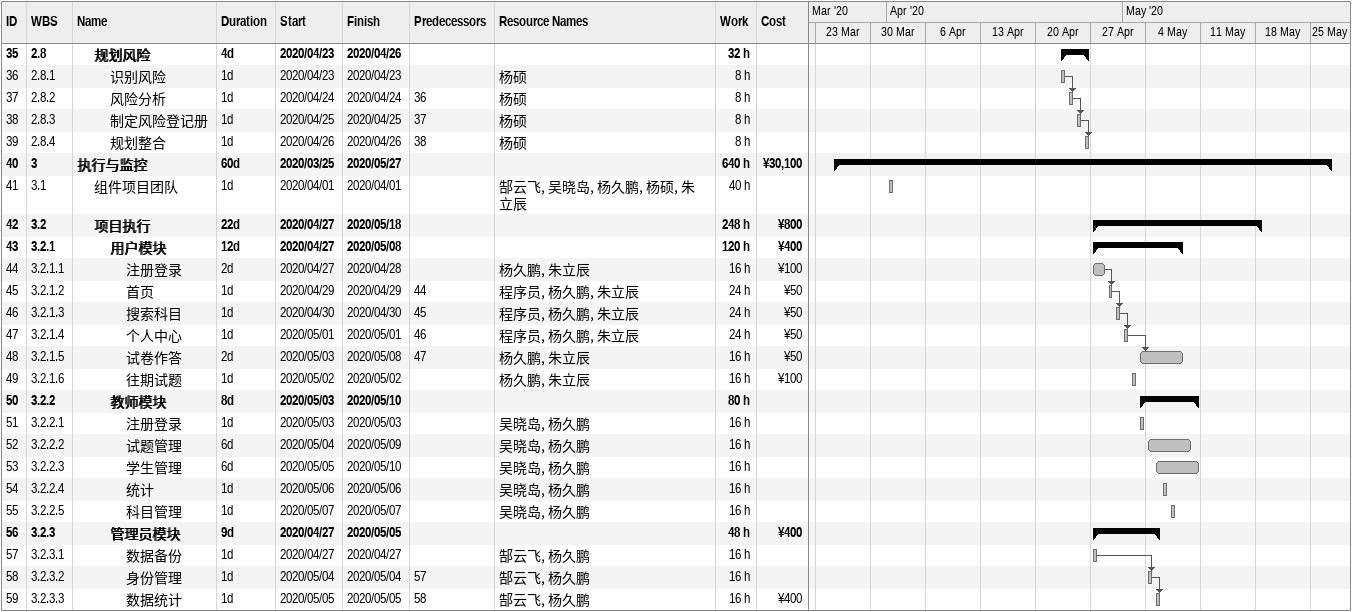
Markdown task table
| ID | WBS | Task | Duration | Start | Finish | Predecessors | Resources | Work (h) | Cost (¥) |
|---|---|---|---|---|---|---|---|---|---|
| 35 | 2.8 | **规划风险** | 4d | 2020-04-23 | 2020-04-26 |  |  | 32 |  |
| 36 | 2.8.1 | 识别风险 | 1d | 2020-04-23 | 2020-04-23 |  | 杨硕 | 8 |  |
| 37 | 2.8.2 | 风险分析 | 1d | 2020-04-24 | 2020-04-24 | 36 | 杨硕 | 8 |  |
| 38 | 2.8.3 | 制定风险登记册 | 1d | 2020-04-25 | 2020-04-25 | 37 | 杨硕 | 8 |  |
| 39 | 2.8.4 | 规划整合 | 1d | 2020-04-26 | 2020-04-26 | 38 | 杨硕 | 8 |  |
| 40 | 3 | **执行与监控** | 60d | 2020-03-25 | 2020-05-27 |  |  | 640 | 30100 |
| 41 | 3.1 | 组件项目团队 | 1d | 2020-04-01 | 2020-04-01 |  | 郜云飞, 吴晓岛, 杨久鹏, 杨硕, 朱立辰 | 40 |  |
| 42 | 3.2 | **项目执行** | 22d | 2020-04-27 | 2020-05-18 |  |  | 248 | 800 |
| 43 | 3.2.1 | **用户模块** | 12d | 2020-04-27 | 2020-05-08 |  |  | 120 | 400 |
| 44 | 3.2.1.1 | 注册登录 | 2d | 2020-04-27 | 2020-04-28 |  | 杨久鹏, 朱立辰 | 16 | 100 |
| 45 | 3.2.1.2 | 首页 | 1d | 2020-04-29 | 2020-04-29 | 44 | 程序员, 杨久鹏, 朱立辰 | 24 | 50 |
| 46 | 3.2.1.3 | 搜索科目 | 1d | 2020-04-30 | 2020-04-30 | 45 | 程序员, 杨久鹏, 朱立辰 | 24 | 50 |
| 47 | 3.2.1.4 | 个人中心 | 1d | 2020-05-01 | 2020-05-01 | 46 | 程序员, 杨久鹏, 朱立辰 | 24 | 50 |
| 48 | 3.2.1.5 | 试卷作答 | 2d | 2020-05-03 | 2020-05-08 | 47 | 杨久鹏, 朱立辰 | 16 | 50 |
| 49 | 3.2.1.6 | 往期试题 | 1d | 2020-05-02 | 2020-05-02 |  | 杨久鹏, 朱立辰 | 16 | 100 |
| 50 | 3.2.2 | **教师模块** | 8d | 2020-05-03 | 2020-05-10 |  |  | 80 |  |
| 51 | 3.2.2.1 | 注册登录 | 1d | 2020-05-03 | 2020-05-03 |  | 吴晓岛, 杨久鹏 | 16 |  |
| 52 | 3.2.2.2 | 试题管理 | 6d | 2020-05-04 | 2020-05-09 |  | 吴晓岛, 杨久鹏 | 16 |  |
| 53 | 3.2.2.3 | 学生管理 | 6d | 2020-05-05 | 2020-05-10 |  | 吴晓岛, 杨久鹏 | 16 |  |
| 54 | 3.2.2.4 | 统计 | 1d | 2020-05-06 | 2020-05-06 |  | 吴晓岛, 杨久鹏 | 16 |  |
| 55 | 3.2.2.5 | 科目管理 | 1d | 2020-05-07 | 2020-05-07 |  | 吴晓岛, 杨久鹏 | 16 |  |
| 56 | 3.2.3 | **管理员模块** | 9d | 2020-04-27 | 2020-05-05 |  |  | 48 | 400 |
| 57 | 3.2.3.1 | 数据备份 | 1d | 2020-04-27 | 2020-04-27 |  | 郜云飞, 杨久鹏 | 16 |  |
| 58 | 3.2.3.2 | 身份管理 | 1d | 2020-05-04 | 2020-05-04 | 57 | 郜云飞, 杨久鹏 | 16 |  |
| 59 | 3.2.3.3 | 数据统计 | 1d | 2020-05-05 | 2020-05-05 | 58 | 郜云飞, 杨久鹏 | 16 | 400 |
